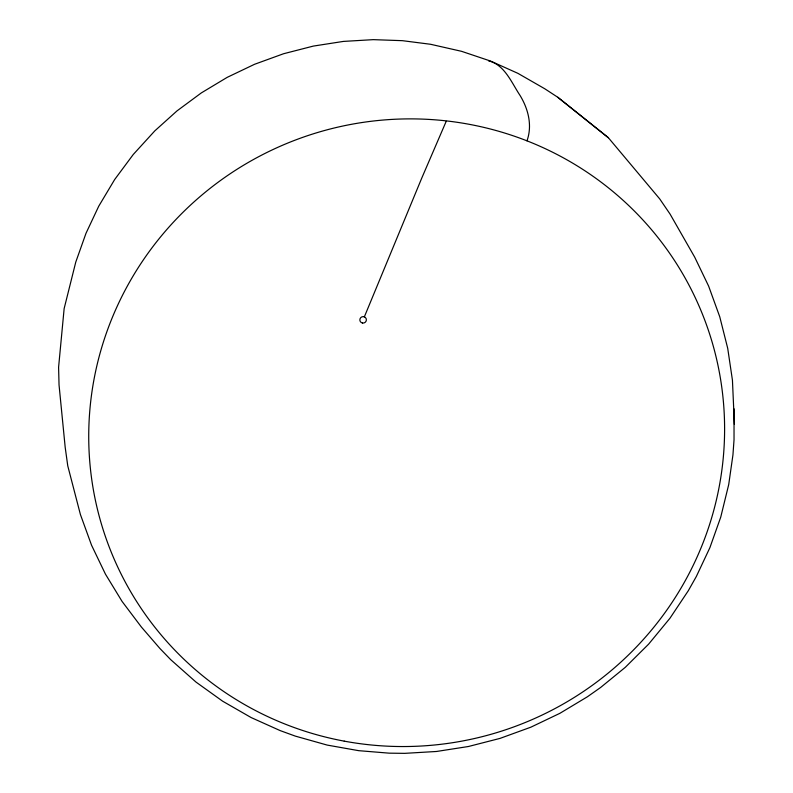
<?xml version="1.0" encoding="UTF-8"?>
<svg xmlns="http://www.w3.org/2000/svg" width="793" height="793" viewBox="0 0 793 793"><rect width="100%" height="100%" fill="white"/><g stroke="black" fill="none" stroke-linecap="round" stroke-linejoin="round"><path stroke-width="1.19" d="M734.031 408.791L734.031 439.768L732.94 454.934L728.717 484.533L720.748 517.105L709.904 547.636L696.353 576.442L688.314 590.706L669.966 618.233L648.624 644.144L625.31 667.31L600.588 687.501L587.395 696.779L559.917 713.303L530.844 727.191L500.026 738.392L468.435 746.5L436.507 751.477L404.747 753.35L389.194 753.162L358.723 750.674L327.202 745.083L295.313 736.112L280.197 730.611L251.173 717.576L222.635 701.19L195.95 682.039L170.773 659.717L159.948 648.515L141.402 627.045L122.082 601.431L105.449 574.142L91.552 545.227L80.41 514.528L67.762 465.858L65.195 447.371L59.039 384.922L58.593 367.248L64.144 308.596L75.771 262.077L85.981 233.34L98.728 206.22L114.678 179.515L133.254 154.496L154.823 130.855L176.988 110.911L201.323 92.91L227.194 77.357L254.563 64.283L283.587 53.736L313.324 46.093L343.389 41.414L373.285 39.65L402.388 40.671L430.579 44.279L461.556 51.317L490.56 61.061L517.888 73.333L544.751 88.757L557.786 97.271L608.37 137.734L659.697 198.884L670.085 214.11L694.718 257.19L708.625 286.104L719.757 316.794L727.706 348.296L732.435 380.174L734.407 424.404M526.978 140.837C532.529 125.512 528.287 109.008 520.079 95.497C511.673 82.958 504.655 64.57 488.518 60.843M364.354 316.853L421.747 178.118L446.221 121.289M557.786 97.271L608.37 137.734M362.47 323.019A3.271 3.222 -21.1 0 0 366.207 318.786A3.271 3.222 -21.1 0 0 360.656 317.745A3.271 3.222 -21.1 0 0 362.47 323.019M344.221 741.138A318.647 313.106 -21.1 0 0 707.862 328.728A318.647 313.106 -21.1 0 0 167.908 228.265A318.647 313.106 -21.1 0 0 344.221 741.138"/></g></svg>
